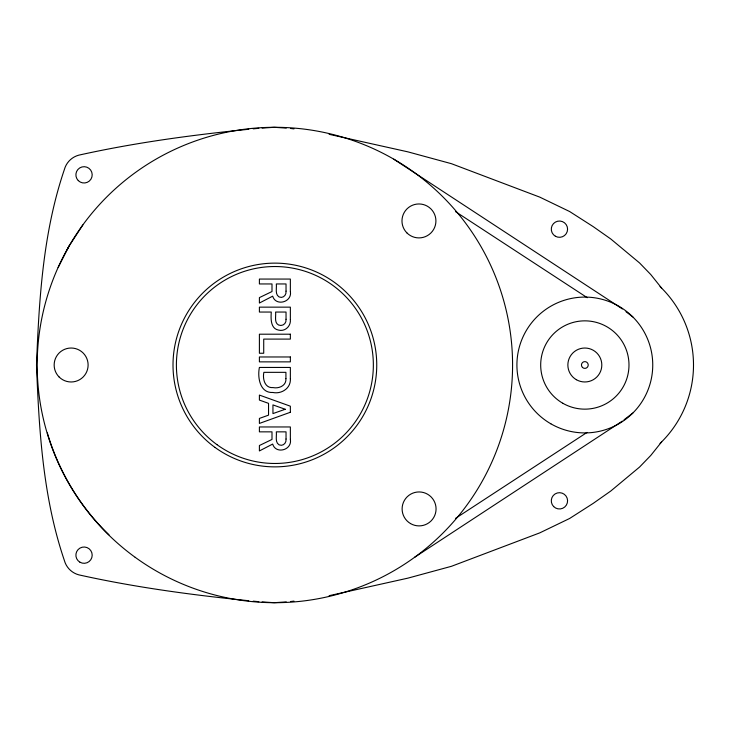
<?xml version="1.0" encoding="UTF-8"?>
<svg xmlns="http://www.w3.org/2000/svg" width="730" height="730" viewBox="0 0 730 730"><rect width="100%" height="100%" fill="white"/><g stroke="black" fill="none" stroke-linecap="round" stroke-linejoin="round"><path stroke-width="1.09" d="M82.846 224.94L69.022 246.138L58.135 267.518M67.242 249.651L69.022 246.138M661.672 441.832L650.768 455.456L639.562 467.054L610.8 491.007L593.235 503.353L569.628 518.473L539.771 532.873L451.441 566.307L407.897 578.142L329.13 595.68M622.307 421.119L414.594 557.3M624.068 419.768L632.864 413.025M455.538 518.355L587.02 432.425M290.677 601.538L293.971 601.109M248.748 129.274C191.744 135.041 134.731 142.706 78.767 155.161A20.376 20.376 0 0 0 64.359 169.57C42.997 232.395 39.046 299.2 36.5 365C39.046 430.8 42.997 497.605 64.359 560.43A20.376 20.376 0 0 0 78.767 574.839C134.731 587.294 191.744 594.959 248.748 600.726M253.228 128.845L258.821 128.316M262.116 128.097L274.197 127.303L286.288 128.097M286.288 601.903L274.197 602.697L262.116 601.903M253.228 601.155L258.821 601.684M290.677 128.462L293.971 128.891M329.13 134.32L407.897 151.858L451.441 163.693L539.771 197.127L569.628 211.527L593.235 226.647L610.8 238.993L639.562 262.946L650.768 274.544L661.672 288.168M393.726 159.149L622.398 308.945M455.602 211.682L587.285 297.721M625.993 311.71L632.864 316.975M108.971 534.789C80.026 506.994 58.665 471.361 47.331 432.917M660.066 286.589A108.66 108.66 0 0 1 660.066 443.411M290.357 291.471C292.411 302.12 275.803 306.764 272.673 296.17L259.396 303.041L259.396 297.612L271.998 291.544L271.998 283.952L259.396 283.952L259.396 279.061L290.357 279.061L290.357 291.471M290.357 439.369C292.411 450.018 275.803 454.662 272.673 444.068L259.396 450.939L259.396 445.519L271.998 439.442L271.998 431.85L259.396 431.85L259.396 426.959L290.357 426.959L290.357 439.369M290.357 319.521C291.087 326 285.147 331.849 278.641 330.115C270.355 328.719 270.848 318.316 271.277 312.048L259.396 312.048L259.396 307.148L290.357 307.148L290.357 319.521M285.923 378.642C286.498 385.577 279.006 388.834 273.093 387.594C264.78 388.406 262.408 378.788 263.877 372.337L285.923 372.337L285.923 378.642M290.357 378.642C291.115 388.114 281.607 394.319 272.901 392.484C259.771 393.233 257.389 377.237 259.396 367.445L290.357 367.445L290.357 378.642M286.032 291.124C286.598 295.057 283.03 298.716 279.106 296.955C274.717 294.382 276.88 288.012 276.323 283.952L286.032 283.952L286.032 291.124M286.032 439.022C286.598 442.955 283.03 446.614 279.106 444.853C274.717 442.28 276.88 435.91 276.323 431.85L286.032 431.85L286.032 439.022M286.032 319.256C286.625 323.499 282.519 326.693 278.568 325.014C273.96 322.642 276.141 316.09 275.602 312.048L286.032 312.048L286.032 319.256M290.357 412.267L259.396 423.427L259.396 418.418L268.54 415.151L268.54 403.352L259.396 400.086L259.396 395.076L290.357 406.19L290.357 412.267M285.202 409.265L272.947 413.591L272.947 404.904L285.202 409.265M290.357 334.203L259.396 334.203L259.396 353.247L263.722 353.247L263.722 339.094L290.357 339.094L290.357 334.203M290.357 356.97L259.396 356.97L259.396 361.87L290.357 361.87L290.357 356.97M135.16 557.3A237.697 237.697 0 0 0 511.274 389.847A237.697 237.697 0 0 0 178.193 147.852A237.697 237.697 0 0 0 135.16 557.3M550.876 423.82A67.917 67.917 0 0 0 652.748 365A67.917 67.917 0 0 0 550.876 306.18A67.917 67.917 0 0 0 550.876 423.82M582.44 367.4A3.395 3.395 0 0 0 588.115 365.876A3.395 3.395 0 0 0 583.954 361.724A3.395 3.395 0 0 0 582.44 367.4M406.938 232.934A16.982 16.982 0 0 0 435.345 225.324A16.982 16.982 0 0 0 414.549 204.537A16.982 16.982 0 0 0 406.938 232.934M410.515 523.574A16.982 16.982 0 0 0 436.065 509.029A16.982 16.982 0 0 0 410.689 494.164A16.982 16.982 0 0 0 410.515 523.574M59.13 377.009A16.982 16.982 0 0 0 87.536 369.398A16.982 16.982 0 0 0 66.74 348.602A16.982 16.982 0 0 0 59.13 377.009M215.003 447.417A101.871 101.871 0 0 0 376.187 375.649A101.871 101.871 0 0 0 233.445 271.934A101.871 101.871 0 0 0 215.003 447.417M216.993 444.67A98.477 98.477 0 0 0 372.811 375.293A98.477 98.477 0 0 0 234.823 275.037A98.477 98.477 0 0 0 216.993 444.67M555.366 236.228A8.149 8.149 0 0 0 567.584 229.174A8.149 8.149 0 0 0 555.366 222.112A8.149 8.149 0 0 0 555.366 236.228M78.274 180.602A8.149 8.149 0 0 0 91.916 176.952A8.149 8.149 0 0 0 81.933 166.969A8.149 8.149 0 0 0 78.274 180.602M79.962 562.219A8.149 8.149 0 0 0 92.19 555.156A8.149 8.149 0 0 0 79.962 548.102A8.149 8.149 0 0 0 79.962 562.219M553.678 506.593A8.149 8.149 0 0 0 567.31 502.933A8.149 8.149 0 0 0 557.328 492.96A8.149 8.149 0 0 0 553.678 506.593M576.344 379.7A16.982 16.982 0 0 0 601.812 365A16.982 16.982 0 0 0 576.344 350.3A16.982 16.982 0 0 0 576.344 379.7M562.766 403.234A44.147 44.147 0 0 0 628.986 365A44.147 44.147 0 0 0 562.766 326.766A44.147 44.147 0 0 0 562.766 403.234"/></g></svg>
